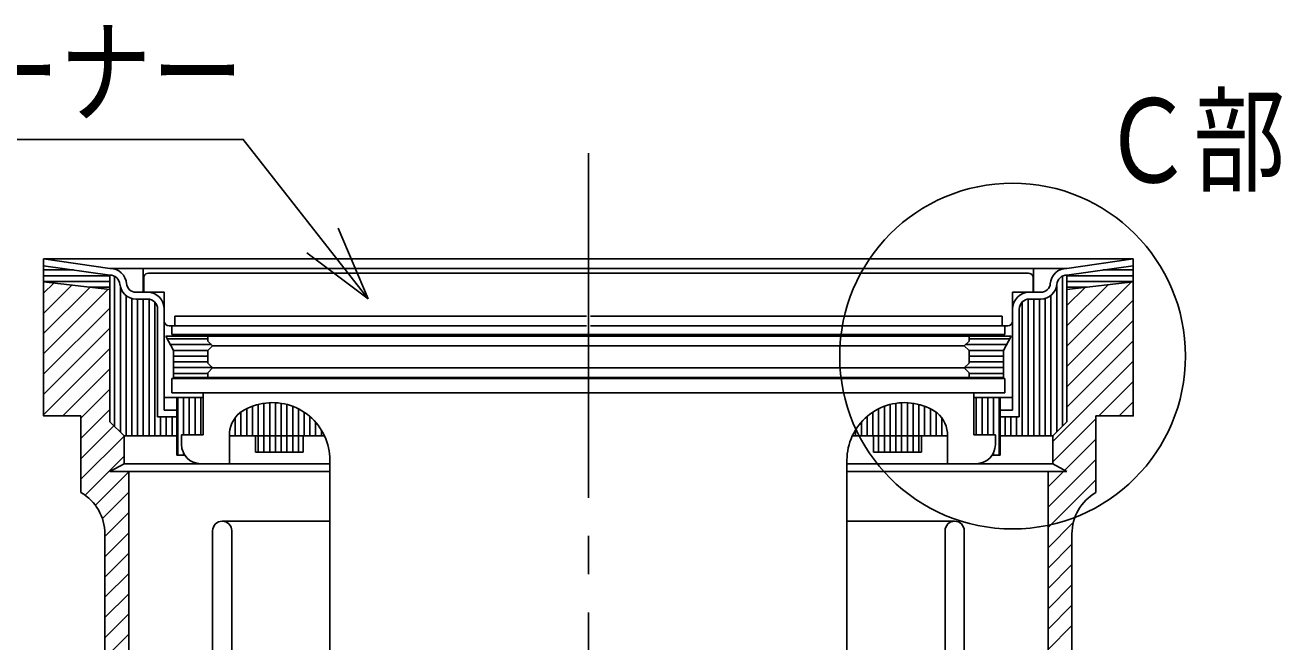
# Model space of a CAD drawing. Units: millimetres, scale not verified. Extents: x -1092 to 1092, y -744 to 696.
# Drawn here: x -869.1 to -606.5, y -243.9 to -115 of the extents above; entities that cross this region are included whole.
import ezdxf
from ezdxf.enums import TextEntityAlignment as Align

# ---------------------------------------------------------------- set-up
doc = ezdxf.new("R2010")
doc.units = ezdxf.units.MM
doc.header["$LTSCALE"] = 8
doc.linetypes.add('CHAIN2', pattern=[12, 9, -1, 1, -1])
doc.layers.add('0-E_極細4', color=6, linetype='Continuous')
doc.layers.add('1-1_寸法4', color=7, linetype='Continuous')
doc.styles.add('ＭＳ ゴシック', font='')
doc.styles.get('ＭＳ ゴシック').set_extended_font_data('MS Gothic')

msp = doc.modelspace()

# ---------------------------------------------------------------- linework, layer by layer
at = {"layer": '0-E_極細4', "linetype": 'CHAIN2'}
msp.add_line((-751.384, -141.77), (-751.384, -467.426), dxfattribs=at)
at = {"layer": '0-E_極細4'}
for p, q in [((-865.184, -163.897), (-637.584, -163.897)), ((-865.184, -165.283), (-865.184, -163.897)), ((-851.342, -165.868), (-865.184, -163.897)), ((-865.184, -195.572), (-865.184, -163.925)), ((-851.342, -167.283), (-865.184, -165.311)), ((-651.426, -165.868), (-637.584, -163.897)), ((-651.426, -167.283), (-637.584, -165.311)), ((-637.584, -165.283), (-637.584, -163.897)), ((-637.584, -195.572), (-637.584, -163.925)), ((-865.184, -166.201), (-858.933, -166.201)), ((-865.184, -167.401), (-851.342, -167.401)), ((-751.384, -165.868), (-851.342, -165.868)), ((-851.342, -197.91), (-851.342, -167.268)), ((-850.363, -198.89), (-850.363, -167.511)), ((-844.384, -170.868), (-844.384, -165.868)), ((-844.284, -170.468), (-844.284, -167.868)), ((-751.384, -166.868), (-843.284, -166.868)), ((-751.384, -165.868), (-651.426, -165.868)), ((-751.384, -166.868), (-659.484, -166.868)), ((-658.484, -170.468), (-658.484, -167.868)), ((-658.384, -170.868), (-658.384, -165.868)), ((-652.363, -198.847), (-652.363, -167.489)), ((-651.426, -197.91), (-651.426, -167.268)), ((-651.426, -167.401), (-637.584, -167.401)), ((-643.836, -166.201), (-637.584, -166.201)), ((-865.184, -168.601), (-851.342, -168.601)), ((-865.184, -168.683), (-851.342, -170.283)), ((-865.184, -171.018), (-863.091, -168.925)), ((-865.184, -175.261), (-859.288, -169.364)), ((-865.184, -179.503), (-855.485, -169.804)), ((-865.184, -183.746), (-851.682, -170.243)), ((-855.504, -169.801), (-851.342, -169.801)), ((-849.163, -200.09), (-849.163, -169.703)), ((-653.563, -200.047), (-653.563, -169.509)), ((-651.426, -168.601), (-637.584, -168.601)), ((-637.584, -168.683), (-651.426, -170.283)), ((-651.426, -182.12), (-638.042, -168.735)), ((-651.426, -177.877), (-642.839, -169.29)), ((-651.426, -169.801), (-647.265, -169.801)), ((-651.426, -173.635), (-647.636, -169.844)), ((-847.963, -200.868), (-847.963, -171.546)), ((-846.763, -200.868), (-846.763, -172.148)), ((-845.867, -170.868), (-843.484, -170.868)), ((-845.867, -172.268), (-843.484, -172.268)), ((-845.563, -200.868), (-845.563, -172.268)), ((-844.363, -200.868), (-844.363, -172.268)), ((-843.163, -200.868), (-843.163, -172.293)), ((-841.963, -200.868), (-841.963, -172.921)), ((-660.763, -200.868), (-660.763, -172.877)), ((-659.563, -200.868), (-659.563, -172.287)), ((-656.902, -170.868), (-659.284, -170.868)), ((-656.902, -172.268), (-659.284, -172.268)), ((-658.363, -200.868), (-658.363, -172.268)), ((-657.163, -200.868), (-657.163, -172.268)), ((-655.963, -200.868), (-655.963, -172.136)), ((-654.763, -200.868), (-654.763, -171.511)), ((-651.426, -186.363), (-637.584, -172.521)), ((-865.184, -187.989), (-851.342, -174.147)), ((-841.384, -196.868), (-841.384, -174.368)), ((-839.984, -195.468), (-839.984, -174.368)), ((-751.784, -175.868), (-837.784, -175.868)), ((-837.784, -177.868), (-837.784, -175.868)), ((-750.984, -175.868), (-664.984, -175.868)), ((-664.984, -177.868), (-664.984, -175.868)), ((-662.784, -195.468), (-662.784, -174.368)), ((-661.384, -196.868), (-661.384, -174.368)), ((-865.184, -192.231), (-851.342, -178.389)), ((-751.784, -177.868), (-838.984, -177.868)), ((-838.384, -179.667), (-838.384, -177.868)), ((-750.984, -177.868), (-663.784, -177.868)), ((-664.384, -179.667), (-664.384, -177.868)), ((-651.426, -190.605), (-637.584, -176.763)), ((-838.084, -183.056), (-839.684, -180.056)), ((-751.384, -180.056), (-839.684, -180.056)), ((-839.394, -180.601), (-830.884, -180.601)), ((-838.384, -179.667), (-751.384, -179.667)), ((-830.884, -180.056), (-830.884, -181.056)), ((-664.384, -179.667), (-751.384, -179.667)), ((-751.384, -180.056), (-663.084, -180.056)), ((-671.884, -180.056), (-671.884, -181.056)), ((-671.884, -180.601), (-663.375, -180.601)), ((-664.684, -183.056), (-663.084, -180.056)), ((-651.426, -194.848), (-637.584, -181.006)), ((-865.184, -196.474), (-851.342, -182.632)), ((-838.754, -181.801), (-830.139, -181.801)), ((-838.114, -183.001), (-830.83, -183.001)), ((-838.084, -183.056), (-838.084, -188.656)), ((-830.884, -183.056), (-829.884, -182.056)), ((-830.884, -183.056), (-830.884, -185.656)), ((-671.884, -183.056), (-672.884, -182.056)), ((-672.63, -181.801), (-664.015, -181.801)), ((-671.939, -183.001), (-664.655, -183.001)), ((-671.884, -183.056), (-671.884, -185.656)), ((-664.684, -183.056), (-664.684, -188.656)), ((-838.084, -184.201), (-830.884, -184.201)), ((-838.084, -185.401), (-830.884, -185.401)), ((-671.884, -184.201), (-664.684, -184.201)), ((-671.884, -185.401), (-664.684, -185.401)), ((-654.384, -202.049), (-637.584, -185.249)), ((-861.15, -196.683), (-851.342, -186.875)), ((-838.384, -188.867), (-751.384, -188.867)), ((-838.384, -191.867), (-838.384, -188.867)), ((-838.084, -186.601), (-829.939, -186.601)), ((-838.084, -187.801), (-830.884, -187.801)), ((-751.384, -188.656), (-838.084, -188.656)), ((-830.884, -187.656), (-830.884, -188.656)), ((-751.384, -186.656), (-829.884, -186.656)), ((-751.384, -186.656), (-672.884, -186.656)), ((-751.384, -188.656), (-664.684, -188.656)), ((-664.384, -188.867), (-751.384, -188.867)), ((-672.83, -186.601), (-664.684, -186.601)), ((-671.884, -187.656), (-671.884, -188.656)), ((-671.884, -187.801), (-664.684, -187.801)), ((-664.384, -191.867), (-664.384, -188.867)), ((-857.384, -197.159), (-851.342, -191.117)), ((-644.776, -196.683), (-637.584, -189.491)), ((-831.884, -192.868), (-839.984, -192.868)), ((-838.384, -191.867), (-831.884, -191.867)), ((-837.384, -204.868), (-837.384, -192.868)), ((-837.163, -204.868), (-837.163, -192.868)), ((-835.963, -200.667), (-835.963, -192.868)), ((-834.763, -200.667), (-834.763, -192.868)), ((-833.563, -200.667), (-833.563, -192.868)), ((-832.363, -200.667), (-832.363, -192.868)), ((-819.163, -200.868), (-819.163, -194.051)), ((-817.963, -200.868), (-817.963, -193.932)), ((-816.763, -200.868), (-816.763, -193.934)), ((-815.563, -200.868), (-815.563, -194.057)), ((-687.163, -200.868), (-687.163, -194.051)), ((-685.963, -200.868), (-685.963, -193.932)), ((-684.763, -200.868), (-684.763, -193.934)), ((-683.563, -200.868), (-683.563, -194.057)), ((-664.384, -191.867), (-670.884, -191.867)), ((-670.884, -192.868), (-662.784, -192.868)), ((-670.363, -200.667), (-670.363, -192.868)), ((-669.163, -200.667), (-669.163, -192.868)), ((-667.963, -200.667), (-667.963, -192.868)), ((-666.763, -200.667), (-666.763, -192.868)), ((-665.563, -204.868), (-665.563, -192.868)), ((-665.384, -204.868), (-665.384, -192.868)), ((-640.533, -196.683), (-637.584, -193.734)), ((-857.384, -201.402), (-851.342, -195.36)), ((-857.384, -212.683), (-857.384, -196.683)), ((-837.384, -196.868), (-841.384, -196.868)), ((-840.763, -200.868), (-840.763, -196.868)), ((-837.384, -195.468), (-839.984, -195.468)), ((-839.563, -200.868), (-839.563, -196.868)), ((-838.363, -200.868), (-838.363, -196.868)), ((-823.963, -200.868), (-823.963, -195.882)), ((-822.763, -200.868), (-822.763, -195.191)), ((-821.563, -200.868), (-821.563, -194.669)), ((-820.363, -200.868), (-820.363, -194.294)), ((-814.363, -200.868), (-814.363, -194.305)), ((-813.163, -200.868), (-813.163, -194.685)), ((-811.963, -200.868), (-811.963, -195.213)), ((-810.763, -200.868), (-810.763, -195.911)), ((-809.563, -200.868), (-809.563, -196.818)), ((-693.163, -200.868), (-693.163, -196.781)), ((-691.963, -200.868), (-691.963, -195.882)), ((-690.763, -200.868), (-690.763, -195.191)), ((-689.563, -200.868), (-689.563, -194.669)), ((-688.363, -200.868), (-688.363, -194.294)), ((-682.363, -200.868), (-682.363, -194.305)), ((-681.163, -200.868), (-681.163, -194.685)), ((-679.963, -200.868), (-679.963, -195.213)), ((-678.763, -200.868), (-678.763, -195.911)), ((-665.384, -195.468), (-662.784, -195.468)), ((-665.384, -196.868), (-661.384, -196.868)), ((-664.363, -200.868), (-664.363, -196.868)), ((-663.163, -200.868), (-663.163, -196.868)), ((-661.963, -200.868), (-661.963, -196.868)), ((-645.384, -212.683), (-645.384, -196.683)), ((-857.384, -205.645), (-850.496, -198.756)), ((-851.342, -197.91), (-848.384, -200.868)), ((-825.163, -200.868), (-825.163, -197.038)), ((-808.363, -200.868), (-808.363, -198.006)), ((-694.363, -200.868), (-694.363, -197.957)), ((-677.563, -200.868), (-677.563, -197.096)), ((-654.384, -206.291), (-645.384, -197.291)), ((-651.426, -197.91), (-654.384, -200.868)), ((-857.384, -209.887), (-848.384, -200.887)), ((-837.384, -200.868), (-848.384, -200.868)), ((-806.499, -200.868), (-826.384, -200.868)), ((-826.384, -206.667), (-826.384, -200.868)), ((-826.363, -200.868), (-826.363, -200.158)), ((-820.957, -204.268), (-820.957, -200.868)), ((-820.363, -204.268), (-820.363, -200.868)), ((-819.163, -204.268), (-819.163, -200.868)), ((-817.963, -204.268), (-817.963, -200.868)), ((-816.763, -204.268), (-816.763, -200.868)), ((-815.563, -204.268), (-815.563, -200.868)), ((-814.363, -204.268), (-814.363, -200.868)), ((-813.163, -204.268), (-813.163, -200.868)), ((-811.963, -204.268), (-811.963, -200.868)), ((-810.957, -204.268), (-810.957, -200.868)), ((-807.163, -200.868), (-807.163, -199.632)), ((-696.27, -200.868), (-676.384, -200.868)), ((-695.563, -200.868), (-695.563, -199.562)), ((-691.812, -204.268), (-691.812, -200.868)), ((-690.763, -204.268), (-690.763, -200.868)), ((-689.563, -204.268), (-689.563, -200.868)), ((-688.363, -204.268), (-688.363, -200.868)), ((-687.163, -204.268), (-687.163, -200.868)), ((-685.963, -204.268), (-685.963, -200.868)), ((-684.763, -204.268), (-684.763, -200.868)), ((-683.563, -204.268), (-683.563, -200.868)), ((-682.363, -204.268), (-682.363, -200.868)), ((-681.812, -204.268), (-681.812, -200.868)), ((-676.384, -206.667), (-676.384, -200.868)), ((-665.384, -200.868), (-654.384, -200.868)), ((-651.885, -208.034), (-645.384, -201.534)), ((-835.963, -204.868), (-835.963, -204.454)), ((-810.957, -204.268), (-820.957, -204.268)), ((-691.812, -204.268), (-681.812, -204.268)), ((-666.763, -204.868), (-666.763, -204.365)), ((-856.507, -213.252), (-848.384, -205.13)), ((-805.384, -206.683), (-848.384, -206.683)), ((-835.724, -204.868), (-837.384, -204.868)), ((-832.384, -206.667), (-826.384, -206.667)), ((-805.384, -208.874), (-805.384, -205.918)), ((-805.384, -323.867), (-805.384, -205.918)), ((-697.384, -208.874), (-697.384, -205.918)), ((-697.384, -323.867), (-697.384, -205.918)), ((-697.384, -206.683), (-654.384, -206.683)), ((-670.384, -206.667), (-676.384, -206.667)), ((-667.045, -204.868), (-665.384, -204.868)), ((-655.384, -215.777), (-645.384, -205.777)), ((-854.372, -215.36), (-847.384, -208.372)), ((-805.384, -208.283), (-851.342, -208.283)), ((-847.384, -262.439), (-847.384, -208.283)), ((-697.384, -208.283), (-651.426, -208.283)), ((-655.384, -211.534), (-652.133, -208.283)), ((-655.384, -262.439), (-655.384, -208.283)), ((-852.911, -218.141), (-847.384, -212.615)), ((-655.384, -220.019), (-645.384, -210.019)), ((-852.384, -221.858), (-847.384, -216.858)), ((-827.884, -218.683), (-805.384, -218.683)), ((-674.884, -218.683), (-697.384, -218.683)), ((-655.384, -224.262), (-650.101, -218.978)), ((-852.384, -226.1), (-847.384, -221.1)), ((-852.384, -369.283), (-852.384, -221.343)), ((-829.884, -336.283), (-829.884, -220.683)), ((-825.884, -336.283), (-825.884, -220.683)), ((-676.884, -336.283), (-676.884, -220.683)), ((-672.884, -336.283), (-672.884, -220.683)), ((-650.384, -369.283), (-650.384, -221.343)), ((-852.384, -230.343), (-847.384, -225.343)), ((-655.384, -228.504), (-650.384, -223.504)), ((-655.384, -232.747), (-650.384, -227.747)), ((-852.384, -234.586), (-847.384, -229.586)), ((-655.384, -236.99), (-650.384, -231.99)), ((-852.384, -238.828), (-847.384, -233.828)), ((-655.384, -241.232), (-650.384, -236.232)), ((-852.384, -243.071), (-847.384, -238.071)), ((-655.384, -245.475), (-650.384, -240.475)), ((-852.384, -247.314), (-847.384, -242.314))]:
    msp.add_line(p, q, dxfattribs=at)
for points in [[(-839.984, -176.868), (-839.984, -170.868), (-843.884, -170.868)], [(-662.784, -176.868), (-662.784, -170.868), (-658.884, -170.868)], [(-751.384, -182.056), (-829.884, -182.056), (-830.884, -181.056)], [(-751.384, -182.056), (-672.884, -182.056), (-671.884, -181.056)], [(-830.884, -187.656), (-829.884, -186.656), (-830.884, -185.656)], [(-671.884, -187.656), (-672.884, -186.656), (-671.884, -185.656)], [(-831.884, -200.667), (-831.884, -191.867), (-751.384, -191.867)], [(-670.884, -200.667), (-670.884, -191.867), (-751.384, -191.867)], [(-857.384, -196.683), (-865.184, -196.683), (-865.184, -195.572)], [(-645.384, -196.683), (-637.584, -196.683), (-637.584, -195.572)], [(-851.342, -208.283), (-848.384, -206.683), (-848.384, -200.868)], [(-836.384, -202.667), (-836.384, -200.667), (-831.884, -200.667)], [(-666.384, -202.667), (-666.384, -200.667), (-670.884, -200.667)], [(-651.426, -208.283), (-654.384, -206.683), (-654.384, -200.868)]]:
    msp.add_lwpolyline(points, dxfattribs=at)
for centre, radius, start, end in [((-851.342, -169.368), 3.5, 4.15099, 90), ((-851.342, -169.368), 2.1, 4.15099, 90), ((-843.284, -167.868), 1, 155.94545, 180), ((-843.284, -167.868), 1, 90, 155.94545), ((-659.484, -167.868), 1, 24.05455, 90), ((-659.484, -167.868), 1, 0, 24.05455), ((-651.426, -169.368), 3.5, 90, 175.84901), ((-651.426, -169.368), 2.1, 90, 175.84901), ((-845.867, -168.868), 3.4, 183.35089, 270), ((-845.867, -168.868), 2, 183.35089, 270), ((-843.884, -170.468), 0.4, 180, 270), ((-658.884, -170.468), 0.4, 270, 360), ((-656.902, -168.868), 2, 270, 356.64911), ((-656.902, -168.868), 3.4, 270, 356.64911), ((-843.484, -174.368), 3.5, 0, 90), ((-843.484, -174.368), 2.1, 0, 90), ((-659.284, -174.368), 3.5, 90, 180), ((-659.284, -174.368), 2.1, 90, 180), ((-838.984, -176.868), 1, 180, 270), ((-663.784, -176.868), 1, 270, 360), ((-817.384, -205.918), 12, 24.88695, 124.83371), ((-685.384, -205.918), 12, 55.16629, 155.11305), ((-820.384, -200.667), 6, 129.9705, 181.9251), ((-682.384, -200.667), 6, 358.0749, 50.0295), ((-817.384, -205.918), 12, 0, 24.88695), ((-685.384, -205.918), 12, 155.11305, 180), ((-832.384, -202.667), 4, 180, 270), ((-670.384, -202.667), 4, 270, 360), ((-862.384, -221.343), 10, 0, 60), ((-640.384, -221.343), 10, 120, 180), ((-827.884, -220.683), 2, 90, 180), ((-827.884, -220.683), 2, 0, 90), ((-674.884, -220.683), 2, 90, 180), ((-674.884, -220.683), 2, 0, 90)]:
    msp.add_arc(centre, radius, start, end, dxfattribs=at)
at = {"layer": '1-1_寸法4'}
for q in [(-803.67, -157.485), (-810.189, -162.593)]:
    msp.add_line((-797.397, -172.204), q, dxfattribs=at)
msp.add_lwpolyline([(-797.397, -172.204), (-823.489, -138.907), (-938.689, -138.907)], dxfattribs=at)
msp.add_circle((-662.784, -184.185), 36.118, dxfattribs=at)

# ---------------------------------------------------------------- texts
at = {"layer": '1-1_寸法4', "style": 'ＭＳ ゴシック', "width": 0.8}
for s, p in [('ストレーナー', (-938.689, -138.907)), ('Ｃ部', (-644.215, -153.206))]:
    msp.add_text(s, height=17.6, dxfattribs=at).set_placement(p, align=Align.BOTTOM_LEFT)

doc.saveas('drawing.dxf')
